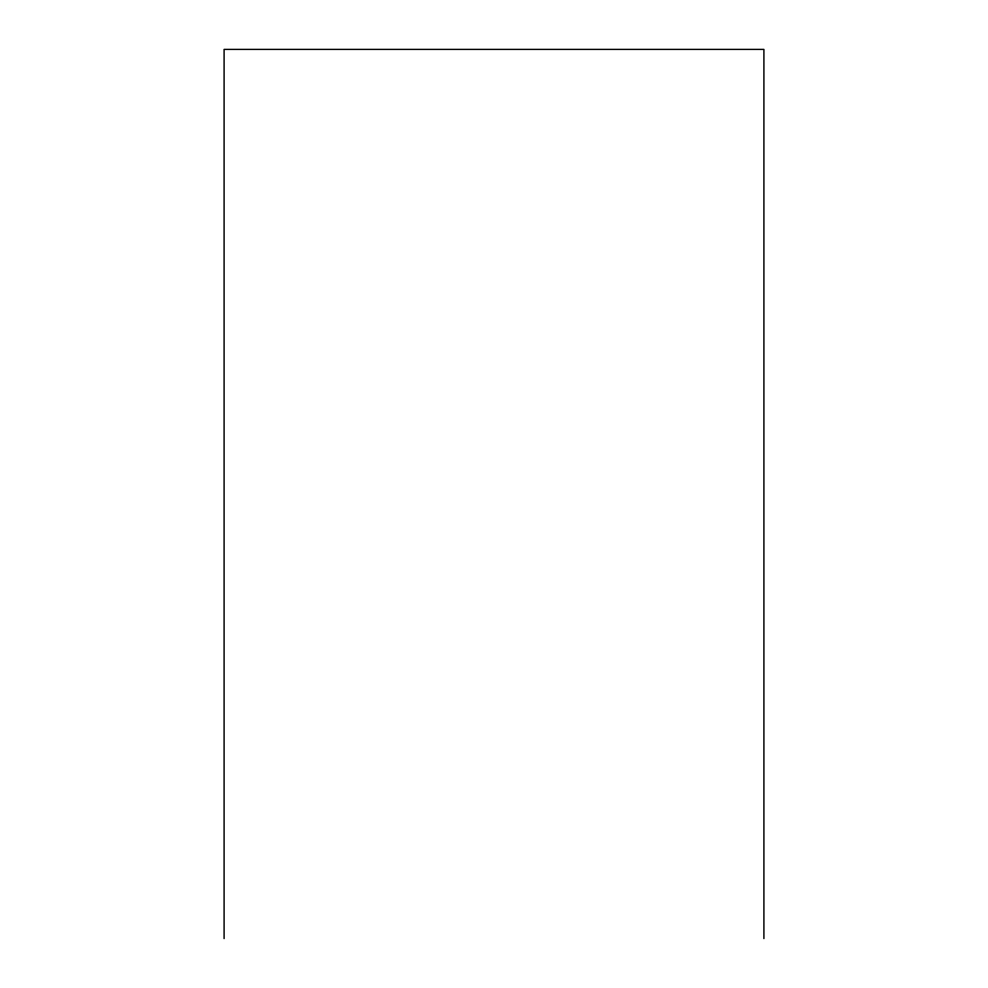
<?xml version="1.0" encoding="UTF-8"?>
<svg xmlns="http://www.w3.org/2000/svg" width="988" height="988" viewBox="0 0 988 988"><rect width="100%" height="100%" fill="white"/><g stroke="black" fill="none" stroke-linecap="round" stroke-linejoin="round"><path stroke-width="1.48" d="M763.909 938.6L763.909 49.4L224.091 49.4L224.091 938.6"/></g></svg>
